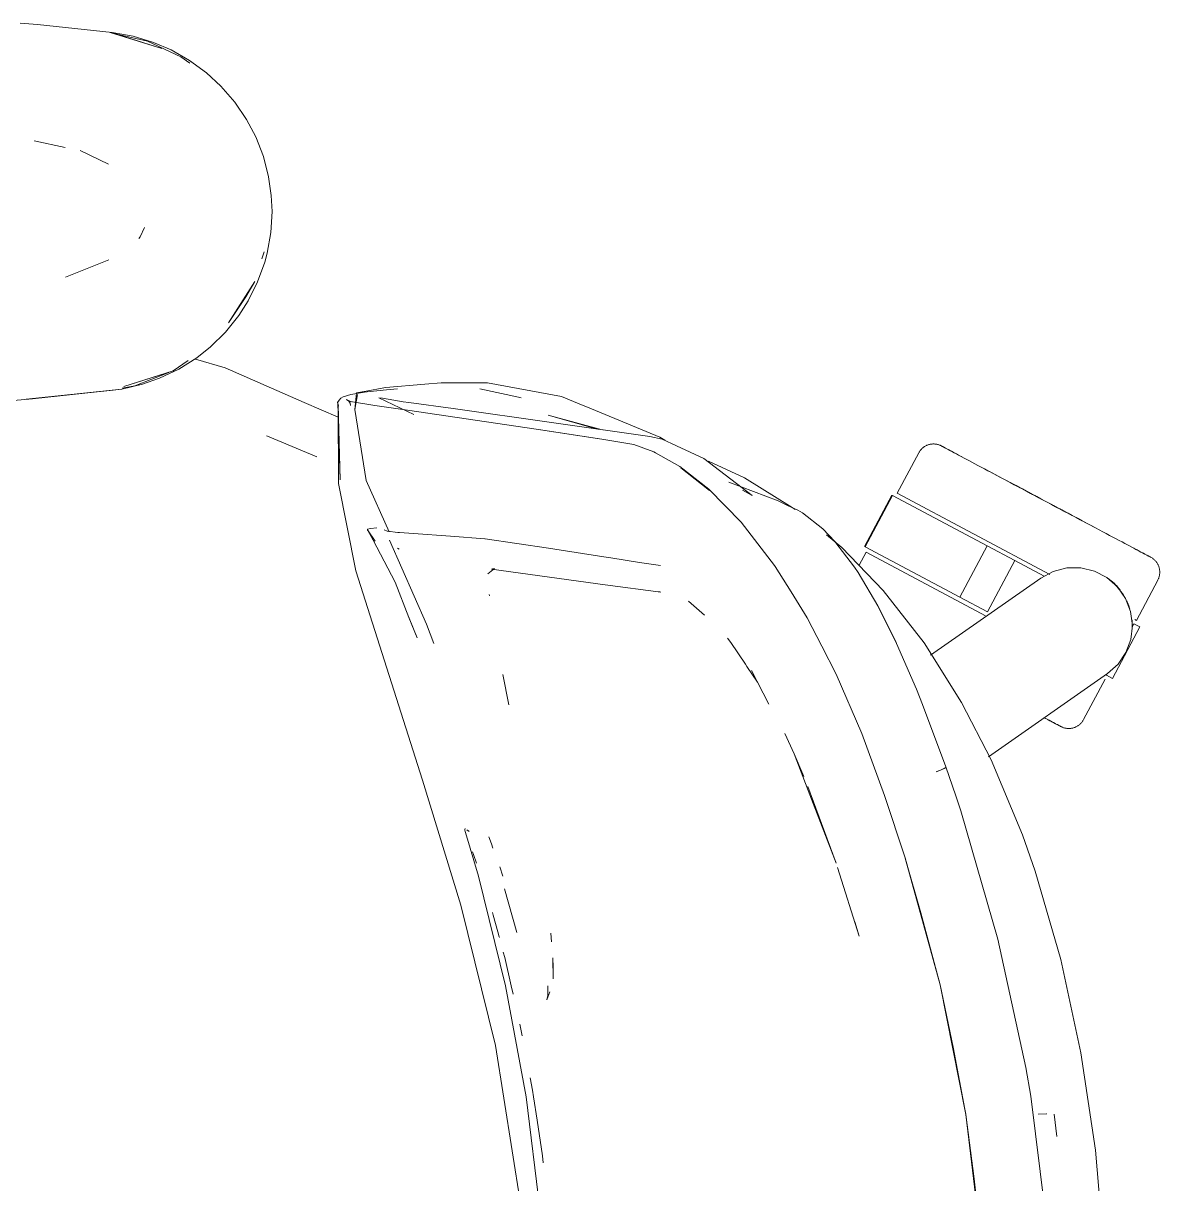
# Model space of a CAD drawing. Header units: millimetres. Extents: x 155927 to 295199, y -4084 to 97293.
# Drawn here: x 165804.9 to 166077.7, y 10473.8 to 10752.4 of the extents above; entities that cross this region are included whole.
import ezdxf

# ---------------------------------------------------------------- set-up
doc = ezdxf.new("R2010")
doc.units = ezdxf.units.MM
doc.header["$MEASUREMENT"] = 0
doc.layers.add('G-IMPT', color=8, linetype='CONTINUOUS', lineweight=9)
doc.layers.add('I-FURN', color=8, linetype='CONTINUOUS', lineweight=9)

msp = doc.modelspace()

# ---------------------------------------------------------------- linework, layer by layer
at = {"layer": 'G-IMPT'}
for p, q in [((165804.17, 10752.37), (165808.3, 10752.03)), ((165808.3, 10752.03), (165826.22, 10750.12)), ((165825.71, 10750.12), (165838.17, 10746.29)), ((165825.71, 10750.12), (165829.03, 10749.21)), ((165826.22, 10750.12), (165831.27, 10749.23)), ((165834.68, 10748.08), (165826.28, 10749.99)), ((165838.17, 10746.29), (165829.03, 10749.21)), ((165836.13, 10747.76), (165831.27, 10749.23)), ((165834.68, 10748.08), (165842.74, 10744.34)), ((165840.37, 10745.95), (165836.13, 10747.76)), ((165840.37, 10745.95), (165844.81, 10743.44)), ((165844.85, 10742.75), (165842.74, 10744.34)), ((165848.89, 10740.44), (165844.81, 10743.44)), ((165848.89, 10740.44), (165852.33, 10737.28)), ((165855.65, 10733.44), (165852.33, 10737.28)), ((165858.48, 10729.27), (165855.65, 10733.44)), ((165858.48, 10729.27), (165860.67, 10725.11)), ((165860.67, 10725.11), (165862.51, 10720.4)), ((165807.51, 10724.15), (165814.94, 10722.58)), ((165825.34, 10718.55), (165818.56, 10721.82)), ((165863.77, 10715.53), (165862.51, 10720.4)), ((165863.77, 10715.53), (165864.42, 10711.02)), ((165864.59, 10707.17), (165864.42, 10711.02)), ((165864.59, 10707.17), (165864.29, 10702.13)), ((165833.97, 10703.34), (165832.96, 10701.12)), ((165832.96, 10701.12), (165832.66, 10700.67)), ((165864.29, 10702.13), (165863.41, 10697.18)), ((165862.15, 10695.83), (165862.67, 10697.52)), ((165863.41, 10697.18), (165862.85, 10695.05)), ((165815.01, 10691.45), (165825.43, 10695.6)), ((165861.14, 10690.28), (165862.85, 10695.05)), ((165860.49, 10690.38), (165854.17, 10680.43)), ((165860.49, 10690.38), (165858.33, 10686.7)), ((165861.14, 10690.28), (165858.9, 10685.77)), ((165858.33, 10686.7), (165854.17, 10680.43)), ((165858.9, 10685.77), (165856.63, 10682.22)), ((165853.44, 10678.25), (165856.63, 10682.22)), ((165853.44, 10678.25), (165849.84, 10674.7)), ((165849.84, 10674.7), (165846.53, 10672.08)), ((165842.2, 10669.35), (165846.53, 10672.08)), ((165853.36, 10669.63), (165846.21, 10671.7)), ((165840.88, 10668.95), (165829.03, 10665.14)), ((165842.2, 10669.35), (165837.62, 10667.16)), ((165840.88, 10668.95), (165838.17, 10668.05)), ((165840.17, 10668.68), (165840.88, 10668.95)), ((165840.88, 10668.95), (165844.46, 10671.38)), ((165853.36, 10669.63), (165864.49, 10664.78)), ((165838.17, 10668.05), (165829.03, 10665.14)), ((165831.66, 10665.35), (165839.84, 10668.55)), ((165837.62, 10667.16), (165833.49, 10665.71)), ((165901.26, 10665.73), (165905.21, 10666.07)), ((165905.21, 10666.07), (165909.38, 10666.07)), ((165916.35, 10666.05), (165909.38, 10666.07)), ((165916.35, 10666.05), (165934.05, 10662.81)), ((165828.53, 10664.55), (165805.57, 10662.1)), ((165805.57, 10662.1), (165825.71, 10664.22)), ((165828.53, 10664.55), (165807.09, 10662.2)), ((165828.53, 10664.55), (165825.71, 10664.22)), ((165828.53, 10664.55), (165833.49, 10665.71)), ((165828.6, 10664.77), (165831.66, 10665.35)), ((165864.49, 10664.78), (165872.32, 10661.36)), ((165883.52, 10663.28), (165881.66, 10662.73)), ((165886.8, 10663.82), (165883.52, 10663.28)), ((165885.13, 10663.22), (165884.44, 10659.64)), ((165884.5, 10659.68), (165884.89, 10663.63)), ((165885.13, 10663.22), (165884.5, 10659.68)), ((165887.21, 10664.08), (165884.89, 10663.63)), ((165886.8, 10663.82), (165887.42, 10663.89)), ((165887.21, 10664.08), (165891.46, 10664.89)), ((165892.1, 10664.41), (165887.42, 10663.89)), ((165891.93, 10664.93), (165891.46, 10664.89)), ((165901.26, 10665.73), (165891.93, 10664.93)), ((165892.1, 10664.41), (165894.69, 10664.62)), ((165914.49, 10664.64), (165923.79, 10662.59)), ((165807.09, 10662.2), (165795.69, 10661.22)), ((165872.32, 10661.36), (165880.49, 10657.79)), ((165880.35, 10661.34), (165880.75, 10661.92)), ((165880.35, 10661.34), (165880.54, 10660.48)), ((165880.97, 10642.78), (165880.38, 10661.22)), ((165880.38, 10661.22), (165880.48, 10660.76)), ((165880.97, 10642.78), (165880.48, 10660.76)), ((165880.53, 10641.89), (165880.48, 10660.76)), ((165880.48, 10660.76), (165880.52, 10660.59)), ((165880.54, 10660.48), (165880.52, 10660.59)), ((165881.12, 10662.41), (165880.75, 10661.92)), ((165881.12, 10662.41), (165881.66, 10662.73)), ((165883.01, 10661.69), (165882.51, 10662.08)), ((165883.61, 10661.52), (165882.51, 10662.08)), ((165883.61, 10661.52), (165882.99, 10661.69)), ((165882.99, 10661.69), (165889.26, 10660.59)), ((165883.33, 10661.15), (165883.01, 10661.69)), ((165883.33, 10661.15), (165883.41, 10660.65)), ((165897.11, 10659.47), (165889.26, 10660.59)), ((165898.66, 10658.49), (165890.23, 10662.49)), ((165890.23, 10662.49), (165891.09, 10662.35)), ((165891.09, 10662.35), (165896.11, 10661.52)), ((165896.11, 10661.52), (165897.41, 10661.3)), ((165908.07, 10659.86), (165897.41, 10661.3)), ((165923.79, 10662.59), (165924.37, 10662.44)), ((165934.05, 10662.81), (165937.91, 10661.21)), ((165941.27, 10659.82), (165937.91, 10661.21)), ((165887.16, 10642.59), (165884.44, 10659.64)), ((165927.98, 10654.92), (165897.11, 10659.47)), ((165908.07, 10659.86), (165955.29, 10653.19)), ((165930.87, 10658.31), (165942.76, 10654.96)), ((165930.87, 10658.31), (165943.82, 10654.81)), ((165957.72, 10653.03), (165941.27, 10659.82)), ((165927.98, 10654.92), (165943.17, 10652.59)), ((165863.26, 10653.35), (165863.53, 10653.25)), ((165875.38, 10648.33), (165863.53, 10653.25)), ((165928.59, 10654.82), (165943.75, 10652.53)), ((165928.59, 10654.82), (165943.17, 10652.59)), ((165951.42, 10651.22), (165943.75, 10652.53)), ((165955.29, 10653.19), (165958.28, 10652.54)), ((165958.89, 10652.26), (165957.72, 10653.03)), ((165961.65, 10650.97), (165958.28, 10652.54)), ((165956.21, 10649.47), (165951.42, 10651.22)), ((165956.21, 10649.47), (165956.63, 10649.26)), ((165968.22, 10647.91), (165961.65, 10650.97)), ((165962.47, 10645.97), (165956.63, 10649.26)), ((165979.87, 10638.99), (165968.22, 10647.91)), ((165977.98, 10643.28), (165969.35, 10647.26)), ((165969.43, 10640.55), (165962.47, 10645.97)), ((165962.69, 10645.64), (165969.64, 10640.25)), ((165962.69, 10645.64), (165966.07, 10643.05)), ((165884.72, 10620.94), (165880.53, 10641.89)), ((165887.16, 10642.59), (165892.74, 10630.3)), ((165969.64, 10640.25), (165966.07, 10643.05)), ((165974.22, 10642.23), (165986.12, 10637.72)), ((165989.43, 10636.16), (165977.98, 10643.28)), ((165969.43, 10640.55), (165977.17, 10632.65)), ((165979.87, 10638.99), (165977.53, 10640.33)), ((165988.35, 10636.64), (165986.12, 10637.72)), ((165990.79, 10635.47), (165988.35, 10636.64)), ((165989.43, 10636.16), (165990.2, 10635.66)), ((165990.79, 10635.47), (165991.92, 10634.86)), ((165977.17, 10632.65), (165985.19, 10622.21)), ((165991.92, 10634.86), (165996.79, 10630.99)), ((165887.52, 10630.79), (165887.48, 10630.62)), ((165887.54, 10630.91), (165887.52, 10630.79)), ((165887.52, 10630.79), (165889.36, 10628.08)), ((165887.52, 10630.79), (165888.87, 10628.33)), ((165888.23, 10631.06), (165887.54, 10630.91)), ((165889.76, 10631.23), (165888.23, 10631.06)), ((165891.5, 10630.75), (165892.27, 10630.47)), ((165892.33, 10630.45), (165892.27, 10630.47)), ((165894.79, 10630.17), (165892.33, 10630.45)), ((165894.79, 10630.17), (165895.16, 10630.12)), ((165898.57, 10629.87), (165895.16, 10630.12)), ((165898.57, 10629.87), (165907.42, 10629.24)), ((165999.68, 10627.97), (165996.79, 10630.99)), ((165894.15, 10618.22), (165888.87, 10628.33)), ((165901.7, 10608.12), (165892.77, 10628.27)), ((165915.66, 10628.62), (165907.42, 10629.24)), ((165915.74, 10628.61), (165915.66, 10628.62)), ((165915.74, 10628.61), (165930.96, 10626.4)), ((165997.68, 10629.55), (166001.35, 10626.55)), ((165999.68, 10627.97), (166004.4, 10621.84)), ((165895.15, 10626.1), (165894.71, 10626.37)), ((165930.96, 10626.4), (165932.51, 10626.15)), ((165932.51, 10626.15), (165944.28, 10624.29)), ((165945.94, 10624.03), (165944.28, 10624.29)), ((166001.35, 10626.55), (166011.31, 10616.25)), ((165916.4, 10620.23), (165917.96, 10621.47)), ((165917.75, 10621.44), (165917.52, 10621.39)), ((165952.78, 10622.96), (165945.94, 10624.03)), ((165952.78, 10622.96), (165957.85, 10622.22)), ((165985.19, 10622.21), (165985.36, 10621.96)), ((165989.24, 10615.86), (165985.36, 10621.96)), ((166004.4, 10621.84), (166005.26, 10620.55)), ((165900.71, 10570.7), (165884.72, 10620.94)), ((165917.25, 10621.35), (165917.52, 10621.39)), ((165944.59, 10617.61), (165917.25, 10621.35)), ((166009.99, 10612.55), (166005.26, 10620.55)), ((165894.15, 10618.22), (165897.4, 10609.75)), ((165944.59, 10617.61), (165957.94, 10615.83)), ((165957.94, 10615.83), (165957.47, 10615.97)), ((165989.24, 10615.86), (165993.01, 10609.63)), ((166021.12, 10603.65), (166011.31, 10616.25)), ((165916.75, 10615.28), (165916.8, 10614.93)), ((165968.44, 10610.33), (165964.53, 10613.67)), ((166014.3, 10603.94), (166009.99, 10612.55)), ((166014.52, 10603.5), (166009.99, 10612.55)), ((166009.99, 10612.55), (166010.3, 10611.95)), ((166014.52, 10603.5), (166010.3, 10611.95)), ((165899.42, 10604.85), (165897.39, 10609.96)), ((165897.39, 10609.96), (165899.19, 10605.43)), ((165897.4, 10609.75), (165899.42, 10604.85)), ((165903.44, 10603.53), (165901.7, 10608.12)), ((165996.58, 10602.84), (165993.01, 10609.63)), ((165974.71, 10603.7), (165973.96, 10604.8)), ((165978.21, 10598.56), (165974.71, 10603.7)), ((165996.58, 10602.84), (165999.97, 10596.11)), ((166014.3, 10603.94), (166014.52, 10603.5)), ((166014.52, 10603.5), (166019.29, 10592.54)), ((166021.12, 10603.65), (166030.09, 10589.36)), ((165978.6, 10597.99), (165978.21, 10598.56)), ((165981.16, 10594.23), (165978.6, 10597.99)), ((165981.16, 10594.23), (165979.66, 10597)), ((165983.84, 10588.9), (165979.66, 10597)), ((165921.43, 10588.81), (165920.02, 10596.06)), ((166006.14, 10581.89), (165999.97, 10596.11)), ((166019.29, 10592.54), (166020.77, 10588.86)), ((166020.77, 10588.86), (166026.34, 10573.9)), ((166030.09, 10589.36), (166037.18, 10575.58)), ((165987.72, 10581.86), (165989.91, 10577.01)), ((166006.14, 10581.89), (166011.6, 10567.01)), ((165989.91, 10577.01), (165992.22, 10571.56)), ((165989.91, 10577.01), (165992.64, 10569.93)), ((166044.7, 10557.61), (166037.18, 10575.58)), ((166025.08, 10573.11), (166024.02, 10572.69)), ((166024.02, 10572.69), (166024.61, 10572.91)), ((166025.08, 10573.11), (166024.61, 10572.91)), ((166025.08, 10573.11), (166025.9, 10573.5)), ((166025.08, 10573.11), (166025.72, 10573.39)), ((166025.72, 10573.39), (166025.9, 10573.5)), ((166026.31, 10573.76), (166025.9, 10573.5)), ((166025.9, 10573.5), (166026.3, 10573.72)), ((166026.31, 10573.76), (166026.3, 10573.72)), ((166026.34, 10573.9), (166026.31, 10573.76)), ((166026.31, 10573.76), (166026.31, 10573.9)), ((166026.31, 10573.9), (166028.71, 10566.96)), ((165900.71, 10570.7), (165909.89, 10540.72)), ((165993.3, 10568.2), (165992.64, 10569.93)), ((166000.01, 10550.75), (165993.19, 10569.16)), ((166000.01, 10550.75), (165993.3, 10568.2)), ((166016.61, 10552.09), (166011.6, 10567.01)), ((166029.91, 10563.36), (166028.71, 10566.96)), ((166038.85, 10532.53), (166029.91, 10563.36)), ((165910.94, 10559.13), (165910.85, 10558.89)), ((165910.85, 10558.89), (165910.91, 10558.67)), ((165910.91, 10558.67), (165910.98, 10558.37)), ((165910.98, 10558.37), (165911.05, 10558.1)), ((165914.12, 10547.67), (165911.05, 10558.1)), ((165911.94, 10558.36), (165911.33, 10558.74)), ((165911.94, 10558.36), (165911.73, 10558.5)), ((166047.77, 10548.87), (166044.7, 10557.61)), ((165917.25, 10555.42), (165916.64, 10557.08)), ((165917.25, 10555.42), (165917.62, 10554.41)), ((165912.96, 10552.87), (165912.72, 10553.53)), ((165912.96, 10552.87), (165913.71, 10550.77)), ((166020.34, 10538.84), (166016.57, 10552)), ((166024.99, 10521.59), (166016.57, 10552)), ((166024.99, 10521.59), (166016.61, 10552.09)), ((165919.96, 10547.66), (165919.24, 10549.88)), ((166005.54, 10533.28), (166000.29, 10549.77)), ((165920.67, 10521.35), (165914.12, 10547.67)), ((166047.77, 10548.87), (166053.95, 10527.63)), ((165920.41, 10544.57), (165923.34, 10534.11)), ((165918.21, 10507.04), (165909.89, 10540.72)), ((165917.7, 10538.25), (165917.5, 10538.93)), ((165918.82, 10534.25), (165917.7, 10538.25)), ((166020.34, 10538.84), (166024.99, 10521.59)), ((166005.54, 10533.28), (166004.47, 10536.72)), ((165918.82, 10534.25), (165919.14, 10533.11)), ((165919.14, 10533.11), (165919.18, 10532.93)), ((165931.7, 10531.86), (165931.48, 10533.95)), ((166038.85, 10532.53), (166045.52, 10501.74)), ((165920.44, 10528.09), (165920.1, 10529.39)), ((165920.44, 10528.09), (165921.99, 10521.34)), ((165932.1, 10523), (165932.01, 10528.06)), ((165932.01, 10528.06), (165932.09, 10525.79)), ((166053.95, 10527.63), (166058.76, 10505.27)), ((165932.1, 10523), (165932.09, 10525.79)), ((165920.67, 10521.35), (165925.6, 10494.69)), ((165922.45, 10519.36), (165921.99, 10521.34)), ((165930.77, 10519), (165930.81, 10521.3)), ((165930.82, 10521.16), (165930.81, 10521.3)), ((166024.99, 10521.59), (166031.17, 10490.47)), ((166024.99, 10521.59), (166028.07, 10506.57)), ((166024.99, 10521.59), (166031.16, 10490.55)), ((165930.56, 10517.95), (165931.24, 10519.9)), ((165930.77, 10519), (165930.56, 10517.95)), ((165924.65, 10509.32), (165924.11, 10512.13)), ((165918.21, 10507.04), (165924.2, 10469.12)), ((166031.17, 10490.47), (166028.07, 10506.57)), ((166058.76, 10505.27), (166062.25, 10481.85)), ((166046.7, 10494.82), (166045.52, 10501.74)), ((165926.57, 10499.21), (165927.13, 10496.31)), ((165927.37, 10494.68), (165927.13, 10496.31)), ((165925.6, 10494.69), (165928.9, 10467.77)), ((165928.22, 10489.06), (165927.37, 10494.68)), ((166050.52, 10464.65), (166046.7, 10494.82)), ((166034.99, 10458.95), (166031.16, 10490.55)), ((166048.5, 10490.51), (166050.59, 10490.58)), ((166050.59, 10490.58), (166050.48, 10490.58)), ((166052.35, 10490.55), (166053, 10485.14)), ((165928.22, 10489.06), (165929.52, 10480.53)), ((166034.95, 10458.91), (166031.17, 10490.47)), ((166031.17, 10490.47), (166033.11, 10474.99)), ((165929.52, 10480.53), (165929.7, 10478.87)), ((166062.25, 10481.85), (166064.51, 10456.28)), ((166034.95, 10458.91), (166033.11, 10474.99))]:
    msp.add_line(p, q, dxfattribs=at)
at = {"layer": 'I-FURN'}
for p, q in [((166019.83, 10649.24), (166019.91, 10649.38)), ((166019.91, 10649.38), (166019.99, 10649.52)), ((166019.99, 10649.52), (166020.08, 10649.66)), ((166020.08, 10649.66), (166020.17, 10649.79)), ((166020.17, 10649.79), (166020.27, 10649.91)), ((166020.27, 10649.91), (166020.38, 10650.03)), ((166020.38, 10650.03), (166020.49, 10650.15)), ((166020.49, 10650.15), (166020.6, 10650.27)), ((166020.6, 10650.27), (166020.72, 10650.38)), ((166020.72, 10650.38), (166020.84, 10650.48)), ((166020.84, 10650.48), (166020.97, 10650.58)), ((166020.97, 10650.58), (166021.1, 10650.67)), ((166021.1, 10650.67), (166021.24, 10650.76)), ((166021.24, 10650.76), (166021.38, 10650.84)), ((166021.38, 10650.84), (166021.52, 10650.92)), ((166021.52, 10650.92), (166021.66, 10650.99)), ((166021.66, 10650.99), (166021.81, 10651.06)), ((166021.81, 10651.06), (166021.96, 10651.12)), ((166021.96, 10651.12), (166022.11, 10651.17)), ((166022.11, 10651.17), (166022.26, 10651.22)), ((166022.26, 10651.22), (166022.42, 10651.26)), ((166022.42, 10651.26), (166022.58, 10651.3)), ((166022.58, 10651.3), (166022.73, 10651.33)), ((166022.73, 10651.33), (166022.89, 10651.35)), ((166022.89, 10651.35), (166023.05, 10651.37)), ((166023.05, 10651.37), (166023.22, 10651.38)), ((166023.22, 10651.38), (166023.38, 10651.38)), ((166023.38, 10651.38), (166023.54, 10651.38)), ((166023.54, 10651.38), (166023.7, 10651.37)), ((166023.7, 10651.37), (166023.86, 10651.35)), ((166023.86, 10651.35), (166024.02, 10651.33)), ((166024.02, 10651.33), (166024.18, 10651.3)), ((166024.18, 10651.3), (166024.33, 10651.27)), ((166024.33, 10651.27), (166024.49, 10651.23)), ((166024.49, 10651.23), (166024.64, 10651.18)), ((166024.64, 10651.18), (166024.8, 10651.13)), ((166024.8, 10651.13), (166024.95, 10651.07)), ((166024.95, 10651.07), (166025.09, 10651)), ((166025.09, 10651), (166025.24, 10650.93)), ((166025.24, 10650.93), (166025.28, 10650.91)), ((166025.28, 10650.91), (166025.3, 10650.9)), ((166025.32, 10650.88), (166025.28, 10650.91)), ((166025.28, 10650.91), (166025.28, 10650.91)), ((166025.3, 10650.9), (166025.36, 10650.87)), ((166025.41, 10650.84), (166025.32, 10650.88)), ((166025.36, 10650.87), (166025.46, 10650.81)), ((166025.53, 10650.78), (166025.41, 10650.84)), ((166025.46, 10650.81), (166025.6, 10650.74)), ((166025.69, 10650.69), (166025.53, 10650.78)), ((166025.6, 10650.74), (166025.78, 10650.64)), ((166025.89, 10650.58), (166025.69, 10650.69)), ((166025.78, 10650.64), (166026, 10650.53)), ((166026.13, 10650.45), (166025.89, 10650.58)), ((166026, 10650.53), (166026.26, 10650.39)), ((166026.41, 10650.31), (166026.13, 10650.45)), ((166026.26, 10650.39), (166026.55, 10650.23)), ((166026.73, 10650.14), (166026.41, 10650.31)), ((166026.55, 10650.23), (166026.89, 10650.05)), ((166027.09, 10649.95), (166026.73, 10650.14)), ((166026.89, 10650.05), (166027.26, 10649.85)), ((166027.48, 10649.74), (166027.09, 10649.95)), ((166027.26, 10649.85), (166027.67, 10649.64)), ((166027.91, 10649.51), (166027.48, 10649.74)), ((166027.67, 10649.64), (166028.12, 10649.4)), ((166028.37, 10649.26), (166027.91, 10649.51)), ((166028.12, 10649.4), (166028.6, 10649.14)), ((166019.83, 10649.24), (166014.68, 10639.56)), ((166028.87, 10649), (166028.37, 10649.26)), ((166028.6, 10649.14), (166029.12, 10648.87)), ((166029.41, 10648.71), (166028.87, 10649)), ((166029.12, 10648.87), (166029.67, 10648.57)), ((166029.98, 10648.41), (166029.41, 10648.71)), ((166029.67, 10648.57), (166030.25, 10648.26)), ((166030.58, 10648.09), (166029.98, 10648.41)), ((166031.21, 10647.75), (166030.58, 10648.09)), ((166031.88, 10647.4), (166031.21, 10647.75)), ((166032.57, 10647.03), (166031.88, 10647.4)), ((166033.29, 10646.65), (166032.57, 10647.03)), ((166034.04, 10646.25), (166033.29, 10646.65)), ((166034.82, 10645.84), (166034.04, 10646.25)), ((166035.62, 10645.41), (166034.82, 10645.84)), ((166036.45, 10644.97), (166035.62, 10645.41)), ((166036, 10645.21), (166036.83, 10644.77)), ((166037.29, 10644.52), (166036.45, 10644.97)), ((166036.83, 10644.77), (166037.69, 10644.31)), ((166038.16, 10644.06), (166037.29, 10644.52)), ((166037.69, 10644.31), (166038.57, 10643.84)), ((166039.05, 10643.59), (166038.16, 10644.06)), ((166038.57, 10643.84), (166039.46, 10643.37)), ((166039.95, 10643.11), (166039.05, 10643.59)), ((166039.46, 10643.37), (166040.38, 10642.88)), ((166040.88, 10642.62), (166039.95, 10643.11)), ((166040.38, 10642.88), (166041.31, 10642.39)), ((166041.81, 10642.12), (166040.88, 10642.62)), ((166041.31, 10642.39), (166042.25, 10641.88)), ((166042.77, 10641.61), (166041.81, 10642.12)), ((166042.25, 10641.88), (166043.21, 10641.38)), ((166043.73, 10641.1), (166042.77, 10641.61)), ((166043.21, 10641.38), (166044.18, 10640.86)), ((166044.7, 10640.58), (166043.73, 10641.1)), ((166013.38, 10639.11), (166006.81, 10626.75)), ((166006.98, 10626.66), (166013.55, 10639.02)), ((166013.55, 10639.02), (166036.26, 10626.95)), ((166051.28, 10620.09), (166014.68, 10639.56)), ((166044.18, 10640.86), (166045.15, 10640.34)), ((166045.69, 10640.06), (166044.7, 10640.58)), ((166045.15, 10640.34), (166046.14, 10639.82)), ((166046.68, 10639.53), (166045.69, 10640.06)), ((166046.14, 10639.82), (166047.14, 10639.29)), ((166047.67, 10639), (166046.68, 10639.53)), ((166047.14, 10639.29), (166048.14, 10638.76)), ((166048.68, 10638.47), (166047.67, 10639)), ((166048.14, 10638.76), (166049.14, 10638.22)), ((166049.68, 10637.93), (166048.68, 10638.47)), ((166049.14, 10638.22), (166050.14, 10637.69)), ((166050.69, 10637.4), (166049.68, 10637.93)), ((166050.14, 10637.69), (166051.15, 10637.15)), ((166051.69, 10636.87), (166050.69, 10637.4)), ((166051.15, 10637.15), (166052.15, 10636.62)), ((166052.69, 10636.33), (166051.69, 10636.87)), ((166052.15, 10636.62), (166053.15, 10636.09)), ((166053.69, 10635.8), (166052.69, 10636.33)), ((166053.15, 10636.09), (166054.15, 10635.56)), ((166054.69, 10635.27), (166053.69, 10635.8)), ((166054.15, 10635.56), (166055.14, 10635.03)), ((166055.67, 10634.75), (166054.69, 10635.27)), ((166055.14, 10635.03), (166056.13, 10634.51)), ((166056.65, 10634.23), (166055.67, 10634.75)), ((166056.13, 10634.51), (166057.1, 10633.99)), ((166057.62, 10633.71), (166056.65, 10634.23)), ((166057.1, 10633.99), (166058.06, 10633.48)), ((166058.58, 10633.2), (166057.62, 10633.71)), ((166058.06, 10633.48), (166059.02, 10632.97)), ((166059.52, 10632.7), (166058.58, 10633.2)), ((166059.02, 10632.97), (166059.95, 10632.47)), ((166060.45, 10632.21), (166059.52, 10632.7)), ((166059.95, 10632.47), (166060.88, 10631.98)), ((166061.37, 10631.72), (166060.45, 10632.21)), ((166060.88, 10631.98), (166061.78, 10631.5)), ((166062.26, 10631.24), (166061.37, 10631.72)), ((166063.14, 10630.78), (166062.26, 10631.24)), ((166064, 10630.32), (166063.14, 10630.78)), ((166064.83, 10629.88), (166064, 10630.32)), ((166065.64, 10629.45), (166064.83, 10629.88)), ((166066.43, 10629.03), (166065.64, 10629.45)), ((166067.19, 10628.62), (166066.43, 10629.03)), ((166067.93, 10628.23), (166067.19, 10628.62)), ((166068.63, 10627.86), (166067.93, 10628.23)), ((166069.31, 10627.5), (166068.63, 10627.86)), ((166069.96, 10627.15), (166069.31, 10627.5)), ((166070.58, 10626.82), (166069.96, 10627.15)), ((166007.17, 10625.43), (166005.49, 10622.27)), ((166029.69, 10614.59), (166006.98, 10626.66)), ((166035.86, 10610.17), (166007.17, 10625.43)), ((166029.69, 10614.59), (166036.26, 10626.95)), ((166036.26, 10626.95), (166042.9, 10623.42)), ((166071.16, 10626.51), (166070.58, 10626.82)), ((166070.85, 10626.68), (166071.42, 10626.38)), ((166071.71, 10626.22), (166071.16, 10626.51)), ((166071.42, 10626.38), (166071.95, 10626.09)), ((166072.23, 10625.94), (166071.71, 10626.22)), ((166071.95, 10626.09), (166072.46, 10625.82)), ((166072.71, 10625.69), (166072.23, 10625.94)), ((166072.46, 10625.82), (166072.92, 10625.58)), ((166073.16, 10625.45), (166072.71, 10625.69)), ((166072.92, 10625.58), (166073.35, 10625.35)), ((166073.57, 10625.23), (166073.16, 10625.45)), ((166073.35, 10625.35), (166073.74, 10625.14)), ((166073.94, 10625.03), (166073.57, 10625.23)), ((166073.74, 10625.14), (166074.1, 10624.95)), ((166074.28, 10624.86), (166073.94, 10625.03)), ((166074.1, 10624.95), (166074.42, 10624.78)), ((166074.57, 10624.7), (166074.28, 10624.86)), ((166074.42, 10624.78), (166074.7, 10624.63)), ((166074.83, 10624.56), (166074.57, 10624.7)), ((166074.7, 10624.63), (166074.94, 10624.5)), ((166075.05, 10624.44), (166074.83, 10624.56)), ((166074.94, 10624.5), (166075.14, 10624.4)), ((166075.23, 10624.35), (166075.05, 10624.44)), ((166075.14, 10624.4), (166075.3, 10624.31)), ((166075.37, 10624.27), (166075.23, 10624.35)), ((166075.3, 10624.31), (166075.42, 10624.25)), ((166075.47, 10624.22), (166075.37, 10624.27)), ((166075.42, 10624.25), (166075.5, 10624.2)), ((166075.53, 10624.19), (166075.47, 10624.22)), ((166075.5, 10624.2), (166075.55, 10624.18)), ((166036.33, 10611.06), (166042.9, 10623.42)), ((166042.9, 10623.42), (166049.96, 10619.66)), ((166052.07, 10620.79), (166055.34, 10621.62)), ((166055.34, 10621.62), (166058.72, 10621.64)), ((166058.72, 10621.64), (166062, 10620.86)), ((166075.55, 10624.18), (166075.53, 10624.19)), ((166075.55, 10624.18), (166075.69, 10624.1)), ((166075.55, 10624.18), (166075.55, 10624.18)), ((166075.69, 10624.1), (166075.83, 10624.02)), ((166075.83, 10624.02), (166075.96, 10623.93)), ((166075.96, 10623.93), (166076.09, 10623.83)), ((166076.09, 10623.83), (166076.22, 10623.73)), ((166076.22, 10623.73), (166076.34, 10623.63)), ((166076.34, 10623.63), (166076.46, 10623.52)), ((166076.46, 10623.52), (166076.58, 10623.4)), ((166076.58, 10623.4), (166076.68, 10623.28)), ((166076.68, 10623.28), (166076.79, 10623.16)), ((166076.79, 10623.16), (166076.89, 10623.03)), ((166076.89, 10623.03), (166076.98, 10622.9)), ((166076.98, 10622.9), (166077.07, 10622.77)), ((166077.07, 10622.77), (166077.15, 10622.63)), ((166077.15, 10622.63), (166077.23, 10622.49)), ((166077.23, 10622.49), (166077.3, 10622.34)), ((166077.3, 10622.34), (166077.37, 10622.2)), ((166077.37, 10622.2), (166077.43, 10622.05)), ((166077.43, 10622.05), (166077.48, 10621.9)), ((166077.48, 10621.9), (166077.53, 10621.74)), ((166077.53, 10621.74), (166077.57, 10621.59)), ((166077.57, 10621.59), (166077.61, 10621.43)), ((166077.61, 10621.43), (166077.64, 10621.27)), ((166022.67, 10600.69), (166049.1, 10619.2)), ((166049.1, 10619.2), (166052.07, 10620.79)), ((166062, 10620.86), (166064.99, 10619.31)), ((166064.99, 10619.31), (166067.53, 10617.09)), ((166066.7, 10617.95), (166065.28, 10619.1)), ((166072.07, 10609.04), (166077.22, 10618.73)), ((166077.24, 10618.77), (166077.22, 10618.73)), ((166077.31, 10618.91), (166077.24, 10618.77)), ((166077.38, 10619.06), (166077.31, 10618.91)), ((166077.43, 10619.21), (166077.38, 10619.06)), ((166077.49, 10619.36), (166077.43, 10619.21)), ((166077.54, 10619.51), (166077.49, 10619.36)), ((166077.58, 10619.67), (166077.54, 10619.51)), ((166077.61, 10619.83), (166077.58, 10619.67)), ((166077.64, 10619.99), (166077.61, 10619.83)), ((166077.64, 10621.27), (166077.66, 10621.11)), ((166077.66, 10620.15), (166077.64, 10619.99)), ((166077.66, 10621.11), (166077.68, 10620.95)), ((166077.68, 10620.31), (166077.66, 10620.15)), ((166077.68, 10620.95), (166077.69, 10620.79)), ((166077.69, 10620.47), (166077.68, 10620.31)), ((166077.69, 10620.79), (166077.69, 10620.63)), ((166077.69, 10620.63), (166077.69, 10620.47)), ((166068.99, 10615.17), (166066.7, 10617.95)), ((166067.53, 10617.09), (166069.47, 10614.32)), ((166036.33, 10611.06), (166029.69, 10614.59)), ((166069.47, 10614.32), (166070.69, 10611.18)), ((166070.69, 10611.18), (166071.11, 10607.83)), ((166071.11, 10607.83), (166070.73, 10604.48)), ((166071.48, 10608.22), (166071.08, 10607.46)), ((166071.57, 10608.17), (166071.48, 10608.22)), ((166071.48, 10608.22), (166072.88, 10607.48)), ((166072.07, 10609.04), (166071.69, 10609.24)), ((166066.31, 10595.12), (166072.88, 10607.48)), ((166070.73, 10604.48), (166069.56, 10601.32)), ((166069.56, 10601.32), (166067.66, 10598.53)), ((166067.66, 10598.53), (166065.15, 10596.28)), ((166065.15, 10596.28), (166036.56, 10576.26)), ((166059.41, 10585.23), (166064.56, 10594.91)), ((166066.31, 10595.12), (166064.91, 10595.86)), ((166064.91, 10595.86), (166065, 10595.81)), ((166049.82, 10585.76), (166050.36, 10585.48)), ((166050.63, 10585.33), (166050.12, 10585.6)), ((166050.36, 10585.48), (166050.86, 10585.21)), ((166051.12, 10585.07), (166050.63, 10585.33)), ((166050.86, 10585.21), (166051.33, 10584.96)), ((166059.41, 10585.23), (166059.33, 10585.09)), ((166051.56, 10584.84), (166051.12, 10585.07)), ((166051.33, 10584.96), (166051.76, 10584.73)), ((166051.97, 10584.62), (166051.56, 10584.84)), ((166051.76, 10584.73), (166052.15, 10584.52)), ((166052.34, 10584.42), (166051.97, 10584.62)), ((166052.15, 10584.52), (166052.5, 10584.33)), ((166052.68, 10584.24), (166052.34, 10584.42)), ((166052.5, 10584.33), (166052.82, 10584.17)), ((166052.98, 10584.08), (166052.68, 10584.24)), ((166052.82, 10584.17), (166053.1, 10584.02)), ((166053.24, 10583.95), (166052.98, 10584.08)), ((166053.1, 10584.02), (166053.34, 10583.89)), ((166053.46, 10583.83), (166053.24, 10583.95)), ((166053.34, 10583.89), (166053.54, 10583.78)), ((166053.64, 10583.73), (166053.46, 10583.83)), ((166053.54, 10583.78), (166053.7, 10583.7)), ((166053.78, 10583.66), (166053.64, 10583.73)), ((166053.7, 10583.7), (166053.83, 10583.63)), ((166053.88, 10583.61), (166053.78, 10583.66)), ((166053.83, 10583.63), (166053.91, 10583.59)), ((166053.94, 10583.57), (166053.88, 10583.61)), ((166053.91, 10583.59), (166053.95, 10583.57)), ((166053.96, 10583.56), (166053.94, 10583.57)), ((166053.95, 10583.57), (166053.96, 10583.56)), ((166053.99, 10583.54), (166053.96, 10583.56)), ((166054.14, 10583.47), (166053.99, 10583.54)), ((166054.29, 10583.41), (166054.14, 10583.47)), ((166054.44, 10583.35), (166054.29, 10583.41)), ((166054.59, 10583.29), (166054.44, 10583.35)), ((166054.74, 10583.25), (166054.59, 10583.29)), ((166054.9, 10583.2), (166054.74, 10583.25)), ((166055.06, 10583.17), (166054.9, 10583.2)), ((166055.21, 10583.14), (166055.06, 10583.17)), ((166055.37, 10583.12), (166055.21, 10583.14)), ((166055.53, 10583.1), (166055.37, 10583.12)), ((166055.7, 10583.09), (166055.53, 10583.1)), ((166055.86, 10583.09), (166055.7, 10583.09)), ((166056.02, 10583.09), (166055.86, 10583.09)), ((166056.18, 10583.1), (166056.02, 10583.09)), ((166056.34, 10583.12), (166056.18, 10583.1)), ((166056.5, 10583.14), (166056.34, 10583.12)), ((166056.66, 10583.17), (166056.5, 10583.14)), ((166056.81, 10583.21), (166056.66, 10583.17)), ((166056.97, 10583.25), (166056.81, 10583.21)), ((166057.12, 10583.3), (166056.97, 10583.25)), ((166057.28, 10583.35), (166057.12, 10583.3)), ((166057.43, 10583.41), (166057.28, 10583.35)), ((166057.57, 10583.48), (166057.43, 10583.41)), ((166057.72, 10583.55), (166057.57, 10583.48)), ((166057.86, 10583.63), (166057.72, 10583.55)), ((166058, 10583.71), (166057.86, 10583.63)), ((166058.13, 10583.8), (166058, 10583.71)), ((166058.26, 10583.89), (166058.13, 10583.8)), ((166058.39, 10583.99), (166058.26, 10583.89)), ((166058.51, 10584.1), (166058.39, 10583.99)), ((166058.63, 10584.21), (166058.51, 10584.1)), ((166058.75, 10584.32), (166058.63, 10584.21)), ((166058.85, 10584.44), (166058.75, 10584.32)), ((166058.96, 10584.56), (166058.85, 10584.44)), ((166059.06, 10584.69), (166058.96, 10584.56)), ((166059.15, 10584.82), (166059.06, 10584.69)), ((166059.24, 10584.95), (166059.15, 10584.82)), ((166059.33, 10585.09), (166059.24, 10584.95))]:
    msp.add_line(p, q, dxfattribs=at)
for points in [[(166067.05, 10617.61), (166067.45, 10617.21), (166067.81, 10616.79), (166068.15, 10616.37)], [(166071.01, 10609.28), (166071.05, 10608.9), (166071.09, 10608.23), (166071.09, 10607.7), (166071.08, 10607.46)]]:
    msp.add_open_spline(points, degree=3, dxfattribs=at)
msp.add_open_spline([(166069.75, 10613.77), (166069.83, 10613.61), (166070.12, 10612.97), (166070.34, 10612.35), (166070.49, 10611.88)], degree=3, knots=[-0.5319761, -0.5319761, -0.5319761, -0.5319761, -0.5, -0.4, -0.4, -0.4, -0.4], dxfattribs=at)

doc.saveas('drawing.dxf')
